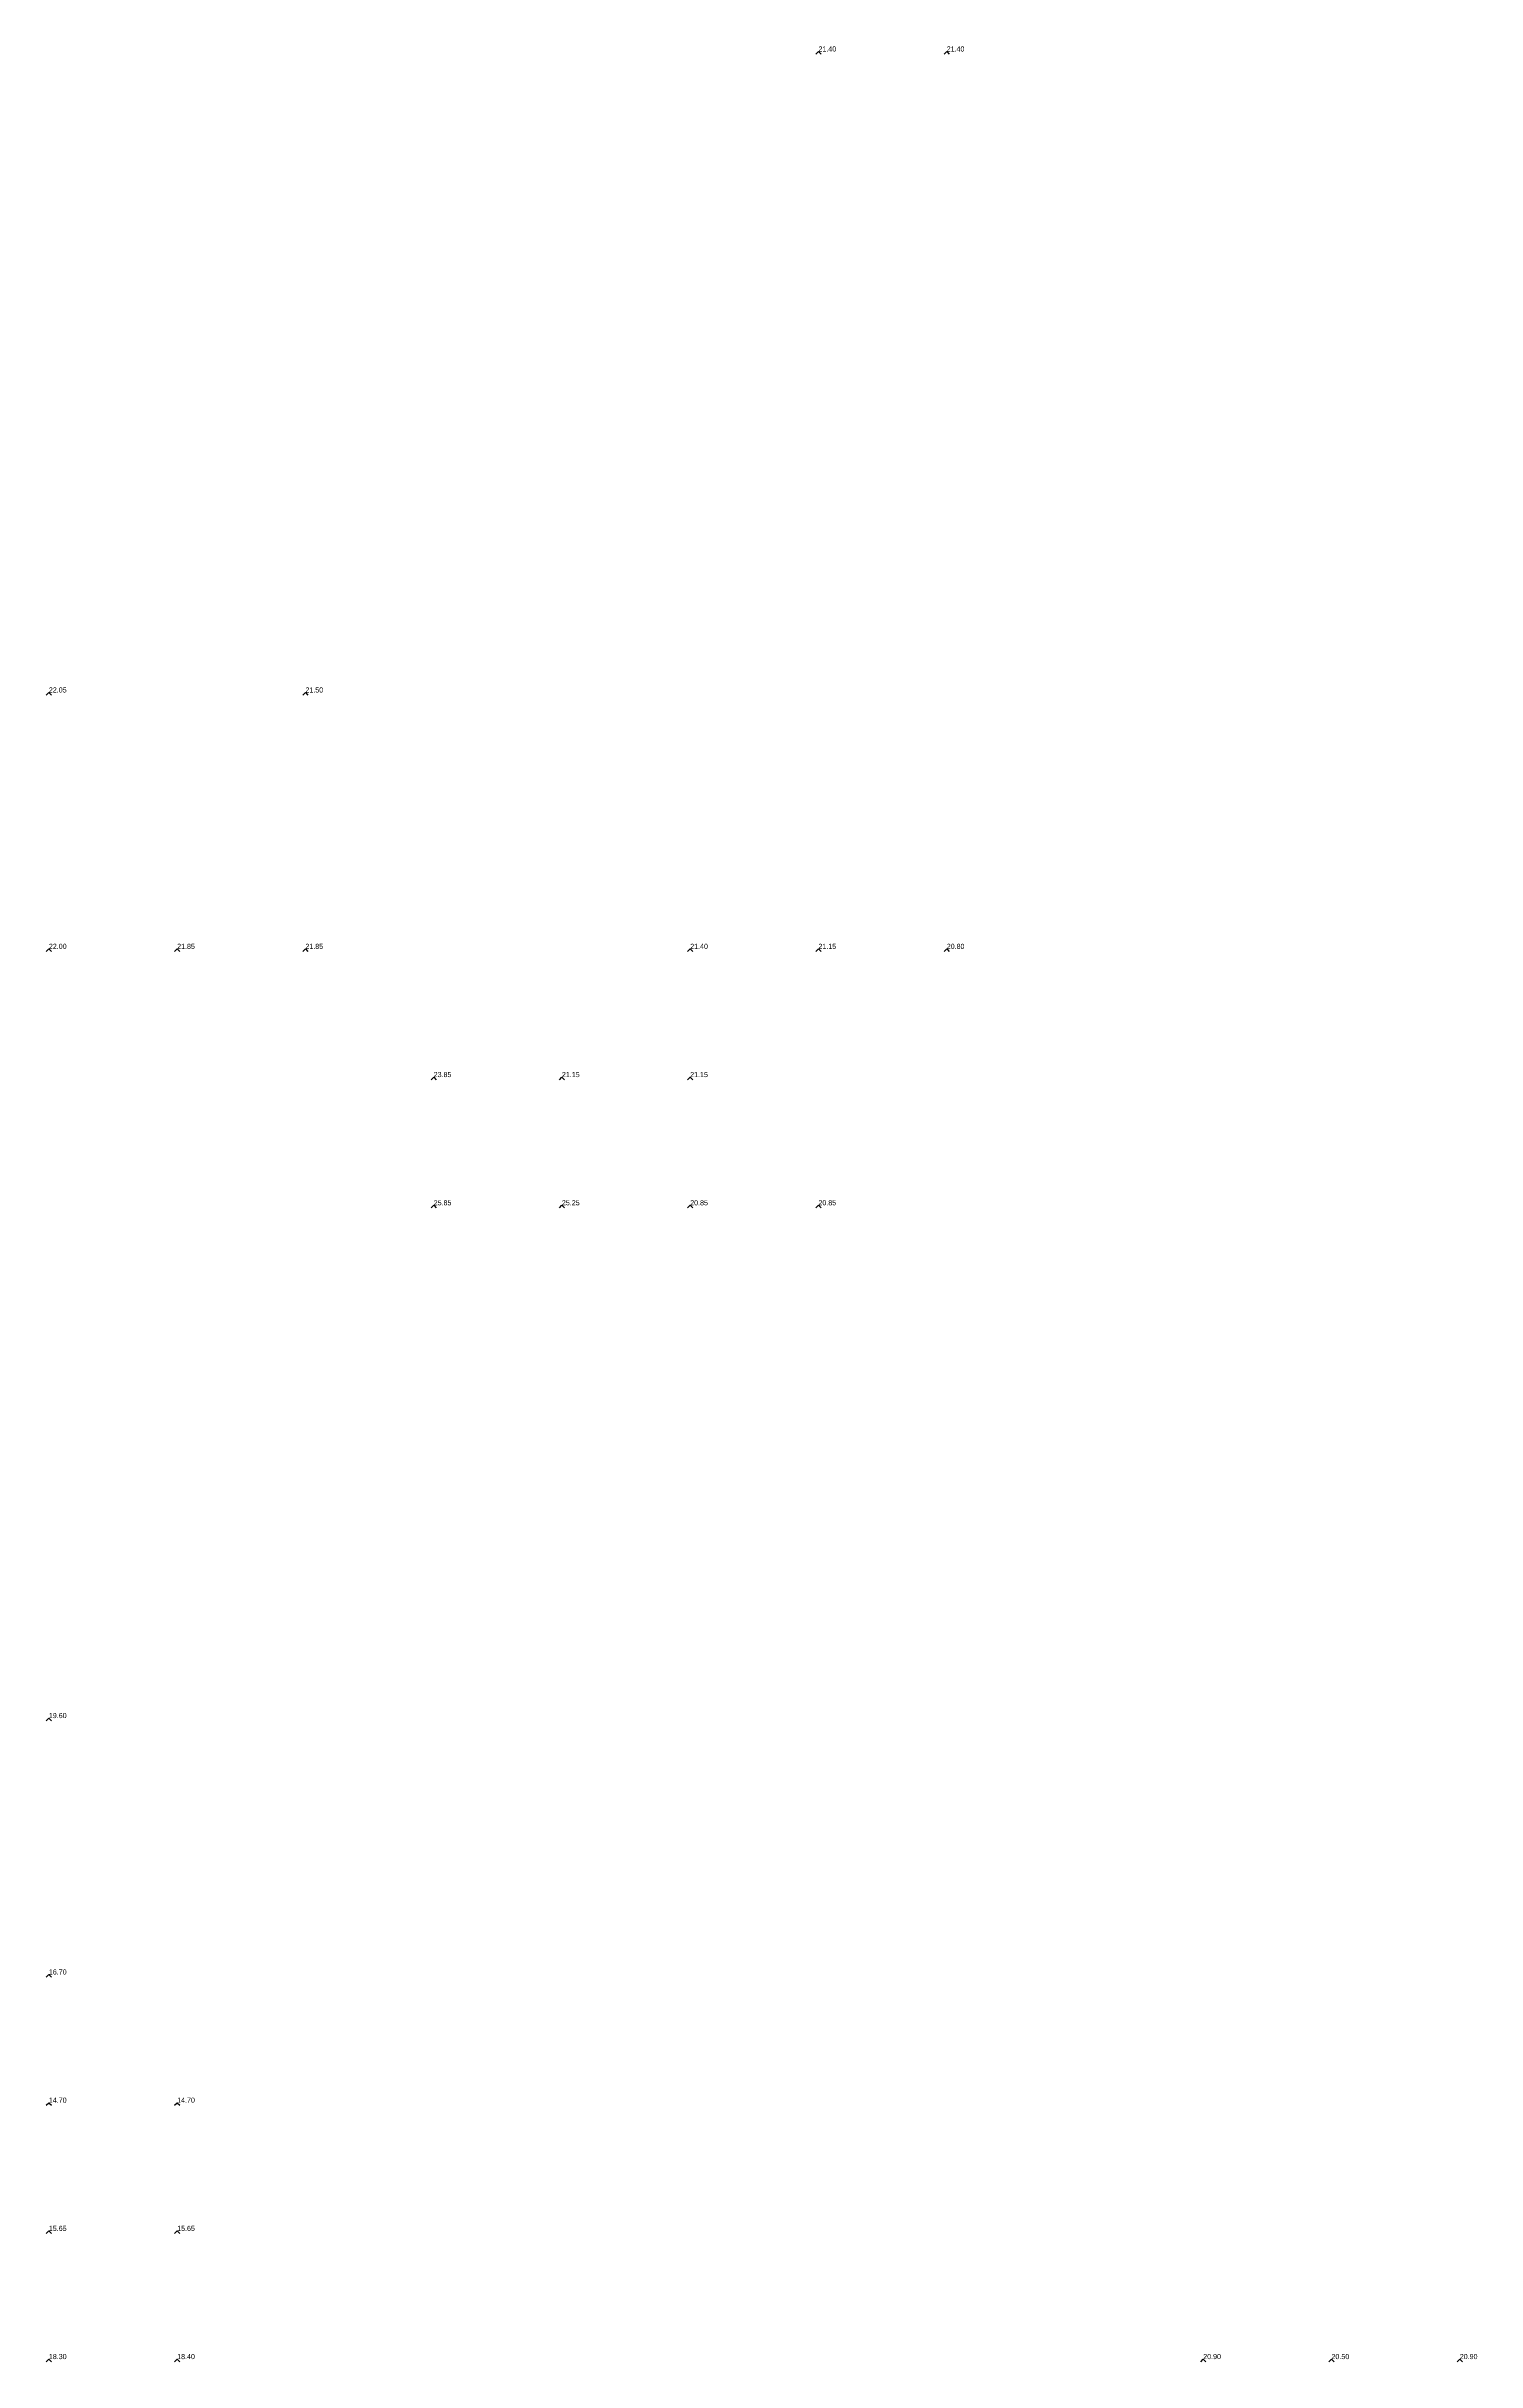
# Model space of a CAD drawing. Extents: x 570945 to 571083, y 5181392 to 5181597.
# Drawn here: x 571049.82 to 571077.7, y 5181446.58 to 5181491.73 of the extents above; entities that cross this region are included whole.
import ezdxf

# ---------------------------------------------------------------- set-up
doc = ezdxf.new("R2010")
doc.units = 0
doc.layers.add('Soundings', color=1, linetype='CONTINUOUS')

msp = doc.modelspace()

# ---------------------------------------------------------------- linework, layer by layer
at = {"layer": 'Soundings'}
for points in [[(571064.825, 5181491.575), (571064.875, 5181491.625), (571064.925, 5181491.575)], [(571067.325, 5181491.575), (571067.375, 5181491.625), (571067.425, 5181491.575)], [(571049.825, 5181479.075), (571049.875, 5181479.125), (571049.925, 5181479.075)], [(571054.825, 5181479.075), (571054.875, 5181479.125), (571054.925, 5181479.075)], [(571049.825, 5181474.075), (571049.875, 5181474.125), (571049.925, 5181474.075)], [(571052.325, 5181474.075), (571052.375, 5181474.125), (571052.425, 5181474.075)], [(571054.825, 5181474.075), (571054.875, 5181474.125), (571054.925, 5181474.075)], [(571062.325, 5181474.075), (571062.375, 5181474.125), (571062.425, 5181474.075)], [(571064.825, 5181474.075), (571064.875, 5181474.125), (571064.925, 5181474.075)], [(571067.325, 5181474.075), (571067.375, 5181474.125), (571067.425, 5181474.075)], [(571057.325, 5181471.575), (571057.375, 5181471.625), (571057.425, 5181471.575)], [(571059.825, 5181471.575), (571059.875, 5181471.625), (571059.925, 5181471.575)], [(571062.325, 5181471.575), (571062.375, 5181471.625), (571062.425, 5181471.575)], [(571057.325, 5181469.075), (571057.375, 5181469.125), (571057.425, 5181469.075)], [(571059.825, 5181469.075), (571059.875, 5181469.125), (571059.925, 5181469.075)], [(571062.325, 5181469.075), (571062.375, 5181469.125), (571062.425, 5181469.075)], [(571064.825, 5181469.075), (571064.875, 5181469.125), (571064.925, 5181469.075)], [(571049.825, 5181459.075), (571049.875, 5181459.125), (571049.925, 5181459.075)], [(571049.825, 5181454.075), (571049.875, 5181454.125), (571049.925, 5181454.075)], [(571049.825, 5181451.575), (571049.875, 5181451.625), (571049.925, 5181451.575)], [(571052.325, 5181451.575), (571052.375, 5181451.625), (571052.425, 5181451.575)], [(571049.825, 5181449.075), (571049.875, 5181449.125), (571049.925, 5181449.075)], [(571052.325, 5181449.075), (571052.375, 5181449.125), (571052.425, 5181449.075)], [(571049.825, 5181446.575), (571049.875, 5181446.625), (571049.925, 5181446.575)], [(571052.325, 5181446.575), (571052.375, 5181446.625), (571052.425, 5181446.575)], [(571072.325, 5181446.575), (571072.375, 5181446.625), (571072.425, 5181446.575)], [(571074.825, 5181446.575), (571074.875, 5181446.625), (571074.925, 5181446.575)], [(571077.325, 5181446.575), (571077.375, 5181446.625), (571077.425, 5181446.575)]]:
    msp.add_lwpolyline(points, dxfattribs=at)

# ---------------------------------------------------------------- texts
for s, p in [('21.40', (571064.875, 5181491.625, 21.4)), ('21.40', (571067.375, 5181491.625, 21.4)), ('22.05', (571049.875, 5181479.125, 22.05)), ('21.50', (571054.875, 5181479.125, 21.5)), ('22.00', (571049.875, 5181474.125, 22)), ('21.85', (571052.375, 5181474.125, 21.85)), ('21.85', (571054.875, 5181474.125, 21.85)), ('21.40', (571062.375, 5181474.125, 21.4)), ('21.15', (571064.875, 5181474.125, 21.15)), ('20.80', (571067.375, 5181474.125, 20.8)), ('23.85', (571057.375, 5181471.625, 23.85)), ('21.15', (571059.875, 5181471.625, 21.15)), ('21.15', (571062.375, 5181471.625, 21.15)), ('25.85', (571057.375, 5181469.125, 25.85)), ('25.25', (571059.875, 5181469.125, 25.25)), ('20.85', (571062.375, 5181469.125, 20.85)), ('20.85', (571064.875, 5181469.125, 20.85)), ('19.60', (571049.875, 5181459.125, 19.6)), ('16.70', (571049.875, 5181454.125, 16.7)), ('14.70', (571049.875, 5181451.625, 14.7)), ('14.70', (571052.375, 5181451.625, 14.7)), ('15.65', (571049.875, 5181449.125, 15.65)), ('15.65', (571052.375, 5181449.125, 15.65)), ('18.30', (571049.875, 5181446.625, 18.3)), ('18.40', (571052.375, 5181446.625, 18.4)), ('20.90', (571072.375, 5181446.625, 20.9)), ('20.50', (571074.875, 5181446.625, 20.5)), ('20.90', (571077.375, 5181446.625, 20.9))]:
    msp.add_text(s, height=0.1, dxfattribs=at).set_placement(p)

doc.saveas('drawing.dxf')
